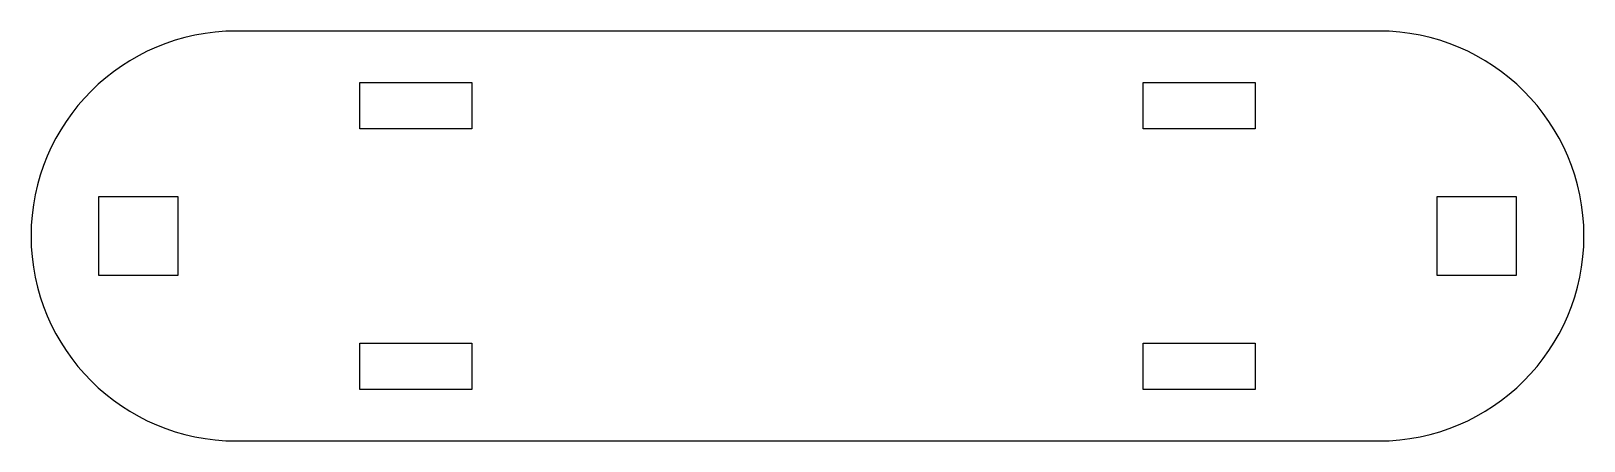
# Model space of a CAD drawing. Header units: millimetres. Extents: x -47.6 to 47.6, y -12.6 to 12.6.
import ezdxf

# ---------------------------------------------------------------- set-up
doc = ezdxf.new("R2010")
doc.units = ezdxf.units.MM
doc.layers.add('CUTOUTS', color=1, linetype='CONTINUOUS')
doc.layers.add('PERIMETER', color=5, linetype='CONTINUOUS')

msp = doc.modelspace()

# ---------------------------------------------------------------- linework, layer by layer
at = {"layer": 'CUTOUTS'}
for p, q in [((-27.425, 6.575), (-27.425, 9.425)), ((-27.425, 9.425), (-20.575, 9.425)), ((-20.575, 9.425), (-20.575, 6.575)), ((20.575, 6.575), (20.575, 9.425)), ((20.575, 9.425), (27.425, 9.425)), ((27.425, 9.425), (27.425, 6.575)), ((-20.575, 6.575), (-27.425, 6.575)), ((27.425, 6.575), (20.575, 6.575)), ((-43.425, -2.425), (-43.425, 2.425)), ((-43.425, 2.425), (-38.575, 2.425)), ((-38.575, 2.425), (-38.575, -2.425)), ((38.575, 2.425), (43.425, 2.425)), ((38.575, -2.425), (38.575, 2.425)), ((43.425, 2.425), (43.425, -2.425)), ((-38.575, -2.425), (-43.425, -2.425)), ((43.425, -2.425), (38.575, -2.425)), ((-27.425, -9.425), (-27.425, -6.575)), ((-27.425, -6.575), (-20.575, -6.575)), ((-20.575, -6.575), (-20.575, -9.425)), ((20.575, -9.425), (20.575, -6.575)), ((20.575, -6.575), (27.425, -6.575)), ((27.425, -6.575), (27.425, -9.425)), ((-20.575, -9.425), (-27.425, -9.425)), ((27.425, -9.425), (20.575, -9.425))]:
    msp.add_line(p, q, dxfattribs=at)
at = {"layer": 'PERIMETER'}
for p, q in [((35, 12.575), (-35, 12.575)), ((-35, -12.575), (35, -12.575))]:
    msp.add_line(p, q, dxfattribs=at)
for centre, start, end in [((-35, 0), 90, 270), ((35, 0), -90, 90)]:
    msp.add_arc(centre, 12.575, start, end, dxfattribs=at)

doc.saveas('drawing.dxf')
